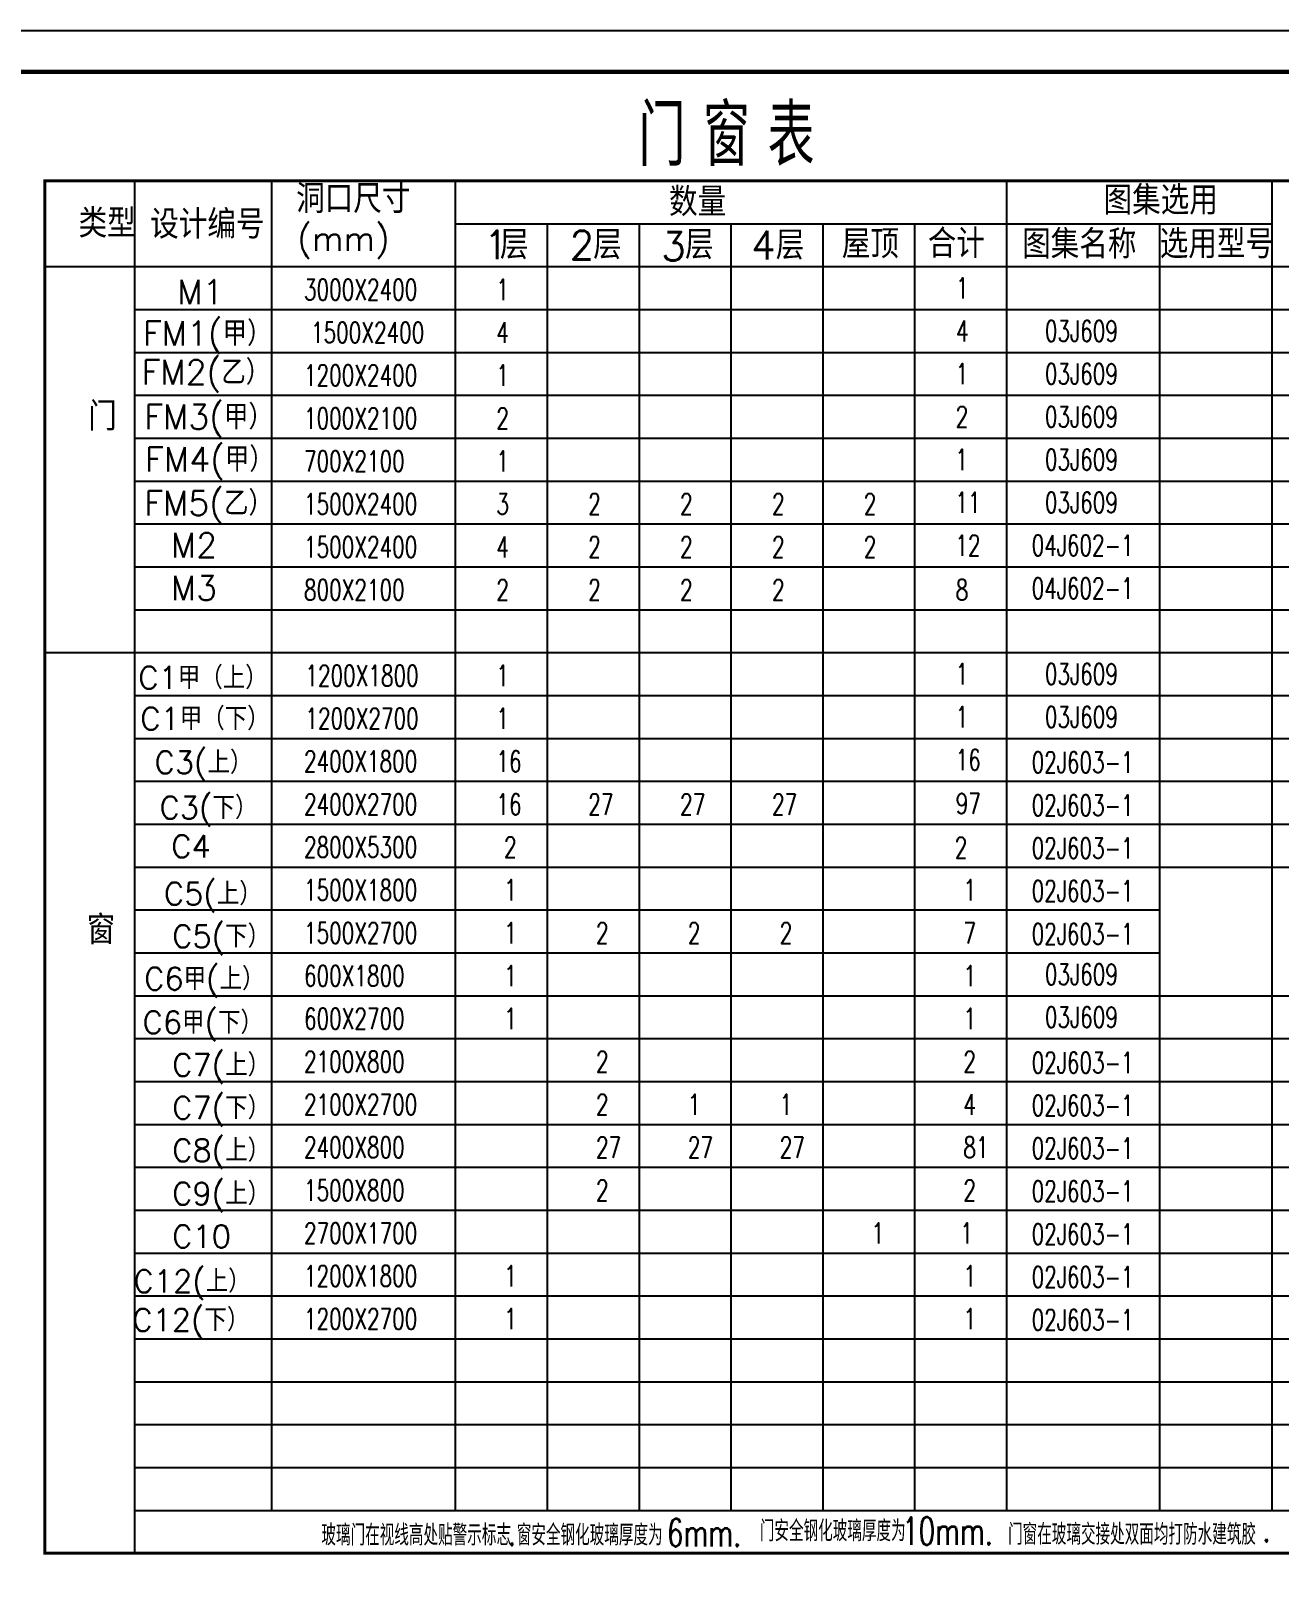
# Model space of a CAD drawing. Header units: millimetres. Extents: x 591771 to 1936534, y -622016 to 355666.
# Drawn here: x 727020 to 757588, y 251640 to 289542 of the extents above; entities that cross this region are included whole.
import ezdxf

# ---------------------------------------------------------------- set-up
doc = ezdxf.new("R2010")
doc.units = ezdxf.units.MM
doc.header["$LTSCALE"] = 80
for name, color, linetype in [('\\M+5CDBC\\M+5BFF2', 252, 'Continuous'), ('PUB_TAB', 7, 'Continuous'), ('PUB_TEXT', 7, 'Continuous')]:
    doc.layers.add(name, color=color, linetype=linetype)
doc.styles.add('_HZTXT', font='txt.shx', dxfattribs={"width": 0.8, "bigfont": 'hztxt.shx'})

msp = doc.modelspace()

# ---------------------------------------------------------------- linework, layer by layer
at = {"layer": '\\M+5CDBC\\M+5BFF2', "color": 2}
msp.add_lwpolyline([(689025.3, 230141.7), (773125.3, 230141.7), (773125.3, 289541.7), (689025.3, 289541.7)], close=True, dxfattribs=at)
at = {"layer": '\\M+5CDBC\\M+5BFF2', "color": 2, "const_width": 112.5}
msp.add_lwpolyline([(690025.4, 231141.7), (772125.3, 231141.7), (772125.3, 288541.7), (690025.4, 288541.7)], close=True, dxfattribs=at)
at = {"layer": 'PUB_TAB', "const_width": 75}
msp.add_lwpolyline([(727362.5, 252271.1), (763212.2, 252271.1), (763212.2, 285871.1), (727362.5, 285871.1)], close=True, dxfattribs=at)
at = {"layer": 'PUB_TAB'}
for points in [[(729563, 252271.1), (729560, 285871.1)], [(732912.5, 285833.4), (732912.5, 253321.1)], [(737412.5, 285833.4), (737412.5, 253321.1)], [(750912.2, 285871.1), (750912.2, 253321.1)], [(757412.2, 285871.1), (757412.2, 253321.1)], [(737412.5, 284821.1), (757412.2, 284821.1)], [(739662.5, 284821.1), (739662.5, 253321.1)], [(741912.5, 284821.1), (741912.5, 253321.1)], [(744162.5, 284821.1), (744162.5, 253321.1)], [(746412.5, 284821.1), (746412.5, 253321.1)], [(748662.2, 284821.1), (748662.2, 253321.1)], [(754662.2, 284821.1), (754662.2, 253321.1)], [(727362.5, 283771.1), (763212.2, 283771.1)], [(729560.3, 282721.1), (763212.2, 282721.1)], [(729560.4, 281671.1), (763212.2, 281671.1)], [(729560.5, 280621.1), (763212.2, 280621.1)], [(729560.6, 279571.1), (763212.2, 279571.1)], [(729560.7, 278521.1), (763212.2, 278521.1)], [(729560.8, 277471.1), (763212.2, 277471.1)], [(729560.9, 276421.1), (750912.2, 276421.1)], [(750912.2, 276421.1), (763212.2, 276421.1)], [(729561, 275371.1), (750912.2, 275371.1)], [(750912.2, 275371.1), (763212.2, 275371.1)], [(727362.5, 274321.1), (750912.2, 274321.1)], [(750912.2, 274321.1), (763212.2, 274321.1)], [(729561.2, 273271.1), (754662.2, 273271.1)], [(754662.2, 273271.1), (763212.2, 273271.1)], [(729561.2, 272221.1), (754662.2, 272221.1)], [(754662.2, 272221.1), (763212.2, 272221.1)], [(754662.2, 272221.1), (763212.2, 272221.1)], [(729561.3, 271171.1), (754662.2, 271171.1)], [(754662.2, 271171.1), (763212.2, 271171.1)], [(754662.2, 271171.1), (763212.2, 271171.1)], [(729561.4, 270121.1), (754662.2, 270121.1)], [(754662.2, 270121.1), (763212.2, 270121.1)], [(729561.5, 269071.1), (754662.2, 269071.1)], [(754662.2, 269071.1), (763212.2, 269071.1)], [(729561.6, 268021.1), (754662.2, 268021.1)], [(729561.7, 266971.1), (754662.2, 266971.1)], [(729561.8, 265921.1), (763212.2, 265921.1)], [(729561.9, 264871.1), (763212.2, 264871.1)], [(729562, 263821.1), (763212.2, 263821.1)], [(729562.1, 262771.1), (763212.2, 262771.1)], [(729562.2, 261721.1), (763212.2, 261721.1)], [(729562.3, 260671.1), (763212.2, 260671.1)], [(729562.4, 259621.1), (763212.2, 259621.1)], [(729562.5, 258571.1), (763212.2, 258571.1)], [(729562.6, 257521.1), (763212.2, 257521.1)], [(729762.8, 257521.1), (763212.2, 257521.1)], [(729562.7, 256471.1), (763212.2, 256471.1)], [(729762.9, 256471.1), (763212.2, 256471.1)], [(729562.8, 255421.1), (763212.2, 255421.1)], [(729562.9, 254371.1), (763212.2, 254371.1)], [(729762.9, 254371.1), (763212.2, 254371.1)], [(729562.9, 253321.3), (763212.2, 253321.1)], [(727362.5, 252271.1), (763212.2, 252271.1)]]:
    msp.add_lwpolyline(points, dxfattribs=at)

# ---------------------------------------------------------------- texts
at = {"layer": 'PUB_TAB', "style": '_HZTXT'}
for s, height, width, p in [('门', 1500, 0.766, (741897.2, 286238.2)), ('窗', 1500, 0.766, (743479.4, 286238.2)), ('表', 1500, 0.766, (745061.6, 286238.2)), ('3000X2400', 510, 0.705882, (733705.4, 282953.4)), ('1', 510, 0.705882, (738417.5, 282953.4)), ('1', 510, 0.705882, (749675.8, 282991.1)), ('1500X2400', 510, 0.705882, (733876.8, 281903.4)), ('4', 510, 0.705882, (738417.5, 281903.4)), ('4', 510, 0.705882, (749675.8, 281941.1)), ('03J609', 510, 0.705882, (751852.9, 281941.1)), ('1200X2400', 510, 0.705882, (733705.4, 280853.4)), ('1', 510, 0.705882, (738417.5, 280853.4)), ('1', 510, 0.705882, (749667.2, 280891.1)), ('03J609', 510, 0.705882, (751852.9, 280891.1)), ('1000X2100', 510, 0.705882, (733705.4, 279803.4)), ('2', 510, 0.705882, (738417.5, 279803.4)), ('2', 510, 0.705882, (749667.2, 279841.1)), ('03J609', 510, 0.705882, (751852.9, 279841.1)), ('700X2100', 510, 0.705882, (733705.4, 278753.4)), ('1', 510, 0.705882, (738417.5, 278753.4)), ('1', 510, 0.705882, (749658.6, 278791.1)), ('03J609', 510, 0.705882, (751852.9, 278791.1)), ('1500X2400', 510, 0.705882, (733705.4, 277703.4)), ('3', 510, 0.705882, (738417.5, 277703.4)), ('2', 510, 0.705882, (740667.5, 277703.4)), ('2', 510, 0.705882, (740667.5, 277703.4)), ('2', 510, 0.705882, (742917.5, 277703.4)), ('2', 510, 0.705882, (745167.5, 277703.4)), ('2', 510, 0.705882, (747417.5, 277703.4)), ('11', 510, 0.705882, (749658.6, 277741.1)), ('03J609', 510, 0.705882, (751852.9, 277741.1)), ('1500X2400', 510, 0.705882, (733705.4, 276653.4)), ('4', 510, 0.705882, (738417.5, 276653.4)), ('2', 510, 0.705882, (740667.5, 276653.4)), ('2', 510, 0.705882, (742917.5, 276653.4)), ('2', 510, 0.705882, (745167.5, 276653.4)), ('2', 510, 0.705882, (747417.5, 276653.4)), ('12', 510, 0.705882, (749658.6, 276691.1)), ('04J602-1', 510, 0.705882, (751527.2, 276691.1)), ('800X2100', 510, 0.705882, (733705.4, 275603.4)), ('2', 510, 0.705882, (738417.5, 275603.4)), ('2', 510, 0.705882, (740667.5, 275603.4)), ('2', 510, 0.705882, (742917.5, 275603.4)), ('2', 510, 0.705882, (745167.5, 275603.4)), ('8', 510, 0.705882, (749667.2, 275603.4)), ('04J602-1', 510, 0.705882, (751527.2, 275641.1)), ('1', 510, 0.705882, (749666.9, 273541.1)), ('03J609', 510, 0.705882, (751852.9, 273541.1)), ('1200X1800', 510, 0.705882, (733739.7, 273503.4)), ('1', 510, 0.705882, (738417.5, 273503.4)), ('1200X2700', 510, 0.705882, (733739.7, 272453.4)), ('1', 510, 0.705882, (738417.5, 272453.4)), ('1', 510, 0.705882, (749666.9, 272491.1)), ('03J609', 510, 0.705882, (751852.9, 272491.1)), ('2400X1800', 510, 0.705882, (733705.4, 271403.4)), ('16', 510, 0.705882, (738417.5, 271403.4)), ('16', 510, 0.705882, (749667.2, 271441.1)), ('02J603-1', 510, 0.705882, (751527.2, 271379)), ('2400X2700', 510, 0.705882, (733705.4, 270353.4)), ('16', 510, 0.705882, (738417.5, 270353.4)), ('27', 510, 0.705882, (740667.5, 270353.4)), ('27', 510, 0.705882, (742917.5, 270353.4)), ('27', 510, 0.705882, (745167.5, 270353.4)), ('97', 510, 0.705882, (749668.3, 270371.9)), ('02J603-1', 510, 0.705882, (751527.2, 270329)), ('2800X5300', 510, 0.705882, (733705.4, 269303.4)), ('2', 510, 0.705882, (738607.6, 269303.4)), ('2', 510, 0.705882, (749646.6, 269291)), ('02J603-1', 510, 0.705882, (751527.2, 269279)), ('1500X1800', 510, 0.705882, (733705.4, 268253.4)), ('1', 510, 0.705882, (738607.6, 268253.4)), ('1', 510, 0.705882, (749857.3, 268253.4)), ('02J603-1', 510, 0.705882, (751527.2, 268229)), ('1500X2700', 510, 0.705882, (733705.4, 267203.4)), ('1', 510, 0.705882, (738607.6, 267203.4)), ('2', 510, 0.705882, (740857.6, 267203.4)), ('2', 510, 0.705882, (743107.6, 267203.4)), ('2', 510, 0.705882, (745357.6, 267203.4)), ('7', 510, 0.705882, (749857.3, 267203.4)), ('02J603-1', 510, 0.705882, (751527.2, 267179)), ('600X1800', 510, 0.705882, (733705.4, 266153.4)), ('1', 510, 0.705882, (738607.6, 266153.4)), ('1', 510, 0.705882, (749857.3, 266153.4)), ('03J609', 510, 0.705882, (751852.9, 266191.1)), ('600X2700', 510, 0.705882, (733705.4, 265103.4)), ('1', 510, 0.705882, (738607.6, 265103.4)), ('1', 510, 0.705882, (749857.3, 265103.4)), ('03J609', 510, 0.705882, (751852.9, 265141.1)), ('2100X800', 510, 0.705882, (733705.4, 264053.4)), ('2', 510, 0.705882, (740857.6, 264053.4)), ('2', 510, 0.705882, (749857.3, 264053.4)), ('02J603-1', 510, 0.705882, (751527.2, 264029)), ('2100X2700', 510, 0.705882, (733705.4, 263003.4)), ('2', 510, 0.705882, (740857.6, 263003.4)), ('1', 510, 0.705882, (743107.6, 263003.4)), ('1', 510, 0.705882, (745357.6, 263003.4)), ('4', 510, 0.705882, (749857.3, 263003.4)), ('02J603-1', 510, 0.705882, (751527.2, 262979)), ('2400X800', 510, 0.705882, (733705.4, 261953.4)), ('27', 510, 0.705882, (740857.6, 261953.4)), ('27', 510, 0.705882, (743107.6, 261953.4)), ('27', 510, 0.705882, (745357.6, 261953.4)), ('81', 510, 0.705882, (749857.3, 261953.4)), ('02J603-1', 510, 0.705882, (751527.2, 261929)), ('1500X800', 510, 0.705882, (733705.4, 260903.4)), ('2', 510, 0.705882, (740857.6, 260903.4)), ('2', 510, 0.705882, (749857.3, 260903.4)), ('02J603-1', 510, 0.705882, (751527.2, 260879)), ('2700X1700', 510, 0.705882, (733705.4, 259853.4)), ('1', 510, 0.705882, (747607.6, 259853.4)), ('1', 510, 0.705882, (749782.4, 259853.4)), ('02J603-1', 510, 0.705882, (751527.2, 259829)), ('1200X1800', 510, 0.705882, (733705.4, 258803.4)), ('1', 510, 0.705882, (738607.6, 258803.4)), ('1', 510, 0.705882, (749857.3, 258803.4)), ('02J603-1', 510, 0.705882, (751527.2, 258779)), ('1200X2700', 510, 0.705882, (733705.4, 257753.4)), ('1', 510, 0.705882, (738607.6, 257753.4)), ('1', 510, 0.705882, (749857.3, 257753.4)), ('02J603-1', 510, 0.705882, (751527.2, 257729))]:
    msp.add_text(s, height=height, dxfattribs=dict(at, width=width)).set_placement(p)
for s, height, p in [('洞口尺寸', 700, (733514.7, 285084.3)), ('图集选用', 700, (753289.9, 285046.1)), ('数量', 700, (742648.2, 285008.4)), ('类型', 700, (728185.9, 284483.4)), ('设计编号', 700, (729940.2, 284457.9)), ('(mm)', 600, (733544.9, 284159.8)), ('1', 700, (738110.3, 283953.7)), ('层', 700, (738505.5, 283958.4)), ('2', 700, (740214.3, 283949.1)), ('层', 700, (740789.8, 283958.4)), ('层', 700, (743039.8, 283958.4)), ('4层', 700, (744661.8, 283947.8)), ('屋顶', 700, (746878.9, 283977.1)), ('合计', 700, (748983.7, 283985.7)), ('图集名称', 700, (751295.5, 283970.1)), ('选用型号', 700, (754666.2, 283974.8)), ('3', 700, (742457.7, 283919.4)), ('M1', 600, (730605.5, 282849.3)), ('FM1(甲）', 600, (729760, 281837.1)), ('FM2(乙）', 600, (729726.9, 280886.5)), ('门', 700, (728422.1, 279758.4)), ('FM3(甲）', 600, (729793.1, 279792.3)), ('FM4(甲）', 600, (729815.2, 278753.4)), ('FM5(乙）', 600, (729793.1, 277681.3)), ('M2', 600, (730448.2, 276653.4)), ('M3', 600, (730448.2, 275603.4)), ('C1甲（上）', 550, (729651.2, 273431.9)), ('C1甲（下）', 550, (729698.9, 272429.6)), ('C3(上）', 550, (730048.3, 271358.5)), ('C3(下）', 550, (730171.2, 270251.2)), ('C4', 550, (730457.2, 269303.4)), ('C5(上）', 550, (730276.8, 268143)), ('窗', 700, (728387, 267184.4)), ('C5(下）', 550, (730480.7, 267101.2)), ('C6甲(上）', 550, (729793.5, 266060.9)), ('C6甲(下）', 550, (729755.8, 264992.3)), ('C7(上）', 550, (730480.7, 263951.2)), ('C7(下）', 550, (730480.7, 262901.2)), ('C8(上）', 550, (730480.7, 261862.1)), ('C9(上）', 550, (730480.7, 260801.2)), ('C10', 550, (730480.7, 259751.2)), ('C12(上）', 550, (729532, 258656.5)), ('C12(下）', 550, (729502.4, 257708.8))]:
    msp.add_text(s, height=height, dxfattribs=at).set_placement(p)
at = {"layer": 'PUB_TEXT', "style": '_HZTXT', "width": 0.7}
for s, height, p in [('玻璃门在视线高处贴警示标志', 510.236, (734133.3, 252460.6)), ('窗安全钢化玻璃厚度为', 510.24, (738918.8, 252461)), ('6mm.', 675, (742596.1, 252437.9)), ('门安全钢化玻璃厚度为', 510.24, (744871.3, 252562.9)), ('10mm.', 675, (748355.3, 252479.8)), ('门窗在玻璃交接处双面均打防水建筑胶', 510.236, (750950.9, 252478.7)), ('.', 675, (738693.8, 252461)), ('.', 675, (757178.1, 252548))]:
    msp.add_text(s, height=height, dxfattribs=at).set_placement(p)

doc.saveas('drawing.dxf')
